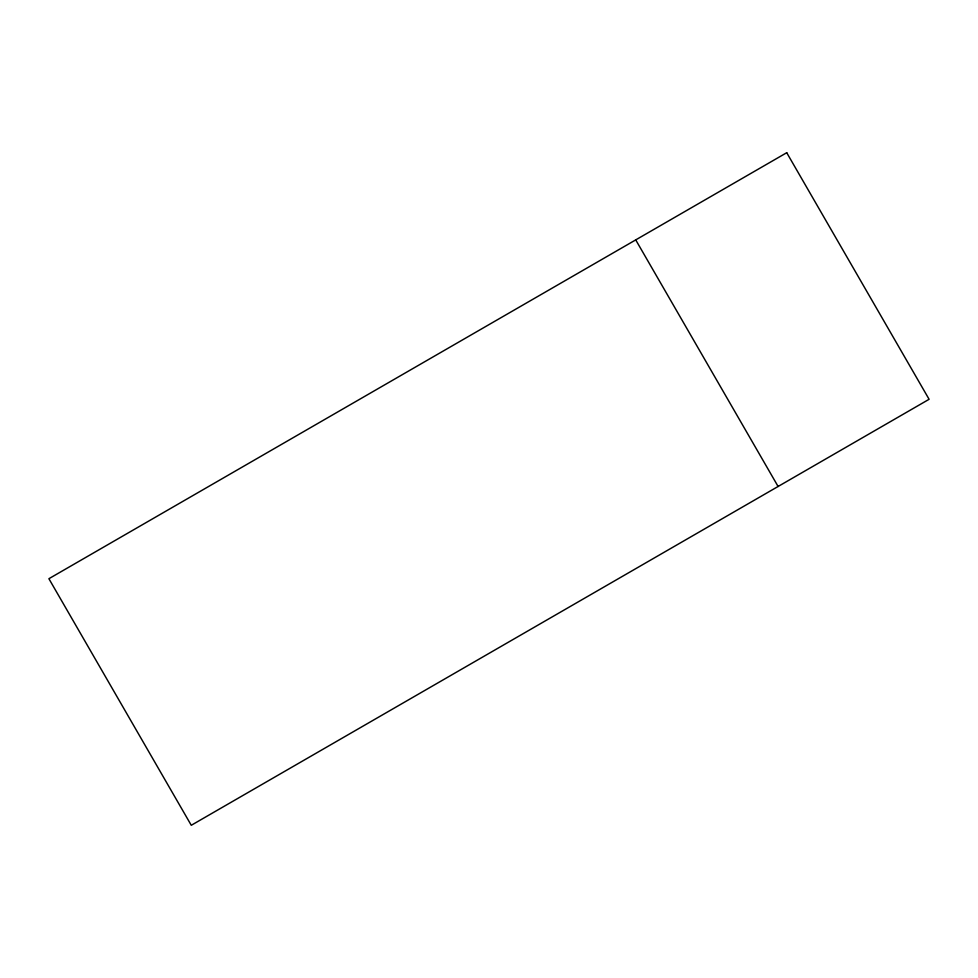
<?xml version="1.0" encoding="UTF-8"?>
<svg xmlns="http://www.w3.org/2000/svg" width="978" height="978" viewBox="0 0 978 978"><rect width="100%" height="100%" fill="white"/><g stroke="black" fill="none" stroke-linecap="round" stroke-linejoin="round"><path stroke-width="1.47" d="M635.724 239.891L778.097 486.482M786.728 152.715L48.9 578.707L191.272 825.285L929.1 399.293L786.728 152.715"/></g></svg>
